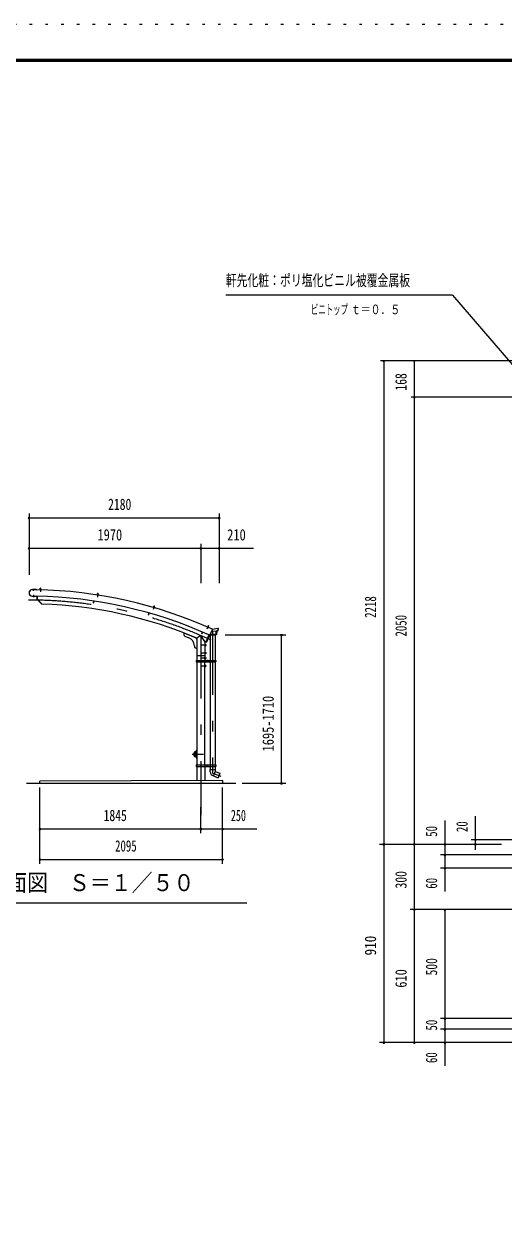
# Model space of a CAD drawing. Units: millimetres, scale not verified. Extents: x -25339 to 25345, y -10500 to 10500.
# Drawn here: x 9623 to 15122, y -3387 to 10500 of the extents above; entities that cross this region are included whole.
import ezdxf
from ezdxf.enums import TextEntityAlignment as Align

# ---------------------------------------------------------------- set-up
doc = ezdxf.new("R2010")
doc.units = ezdxf.units.MM
doc.header["$LTSCALE"] = 60
doc.linetypes.add('USER3', pattern=[24, 12, -5, 2, -5])
doc.linetypes.add('USER4', pattern=[3, 0.5, -2.5])
for name, color, linetype, lineweight in [('0-2_1-05BOLD', 7, 'Continuous', 18), ('0-3_1-25CENTER', 3, 'USER3', 18), ('0-4_1-45THIN', 4, 'Continuous', 18), ('0-5_1-55DIM', 3, 'Continuous', 18), ('0-A_2-52DIM', 3, 'Continuous', 18), ('0-C_F-F', 5, 'Continuous', 18), ('0-D_F-E_J_ADD', 5, 'USER4', 18)]:
    doc.layers.add(name, color=color, linetype=linetype, lineweight=lineweight)
doc.styles.add('ＭＳ ゴシック', font='')
doc.styles.get('ＭＳ ゴシック').set_extended_font_data('MS Gothic')

msp = doc.modelspace()

# ---------------------------------------------------------------- linework, layer by layer
at = {"layer": '0-2_1-05BOLD'}
for p, q in [((9806.06, 4019.86), (9806.27, 4028.01)), ((9812.27, 4027.85), (9806.27, 4028.01)), ((9812.06, 4019.7), (9812.27, 4027.85)), ((9715.65, 3938.15), (9762.34, 3937.22)), ((9715.66, 3938.65), (9762.35, 3937.72)), ((9717.17, 4014.24), (9763.86, 4013.3)), ((9763.87, 4013.8), (9717.18, 4014.74)), ((9762.35, 3937.71), (9762.34, 3937.22)), ((9763.87, 4013.8), (9763.85, 4012.7)), ((9769.15, 3937.58), (9768.52, 3906.27)), ((9824.86, 3847.62), (9768.52, 3906.27)), ((9772.35, 3937.52), (9771.75, 3907.53)), ((9830, 3846.89), (9771.75, 3907.53)), ((9802.67, 4014.95), (9815.17, 4014.62)), ((9803.11, 4013.44), (9803.06, 4011.84)), ((9804.16, 4019.91), (9813.95, 4019.65)), ((9806.15, 4019.36), (9806.04, 4014.86)), ((9811.93, 4019.2), (9811.81, 4014.71)), ((9813.95, 4019.65), (9814.81, 4019.12)), ((9814.65, 4013.13), (9814.61, 4011.53)), ((9814.81, 4019.12), (9814.69, 4014.63)), ((9815.17, 4014.62), (9815.13, 4013.12)), ((10459.61, 3955.64), (10459.38, 3954.16)), ((10459.38, 3954.16), (10471.72, 3952.22)), ((10459.85, 3954.08), (10459.6, 3952.5)), ((10459.6, 3952.5), (10471.01, 3950.71)), ((10459.61, 3955.64), (10471.96, 3953.7)), ((10460.78, 3960), (10460.08, 3955.56)), ((10461.72, 3960.37), (10460.78, 3960)), ((10463.63, 3959.56), (10462.93, 3955.12)), ((10463.59, 3960.07), (10464.86, 3968.13)), ((10470.78, 3967.19), (10464.86, 3968.13)), ((10469.33, 3958.66), (10468.64, 3954.22)), ((10469.52, 3959.14), (10470.78, 3967.19)), ((10471.25, 3952.29), (10471.01, 3950.71)), ((10471.96, 3953.7), (10471.72, 3952.22)), ((9827.17, 3849.84), (9824.86, 3847.62)), ((10416.42, 3883.22), (10413.15, 3861.46)), ((10413.15, 3861.46), (10416.32, 3860.99)), ((10419.58, 3882.74), (10416.32, 3860.99)), ((11103.47, 3812.4), (11103.05, 3810.96)), ((11103.05, 3810.96), (11115.05, 3807.45)), ((11103.51, 3810.83), (11103.06, 3809.29)), ((11103.06, 3809.29), (11114.14, 3806.05)), ((11106.18, 3816.82), (11115.58, 3814.07)), ((11107.96, 3815.77), (11106.7, 3811.46)), ((11108, 3816.29), (11110.28, 3824.11)), ((11111.53, 3824.79), (11110.28, 3824.11)), ((11116.04, 3822.43), (11110.28, 3824.11)), ((11115.37, 3823.67), (11111.53, 3824.79)), ((11113.51, 3814.15), (11112.24, 3809.84)), ((11113.76, 3814.61), (11116.04, 3822.43)), ((11114.6, 3807.59), (11114.14, 3806.05)), ((11116.28, 3813.34), (11115.02, 3809.03)), ((11116.04, 3822.43), (11115.37, 3823.67)), ((11115.58, 3814.07), (11116.28, 3813.34)), ((11051.34, 3746.13), (11045.31, 3724.98)), ((11045.31, 3724.98), (11048.39, 3724.1)), ((11054.42, 3745.26), (11048.39, 3724.1)), ((11453.56, 3517.89), (11603.56, 3457.25)), ((11453.56, 3517.89), (11453.56, 3499.02)), ((11466.07, 3480.48), (11511.04, 3462.29)), ((11648.11, 3486.67), (11603.56, 3457.25)), ((11692.67, 3418.49), (11648.11, 3486.67)), ((11663.38, 3528.6), (11654.68, 3508.39)), ((11654.68, 3508.39), (11657.62, 3507.13)), ((11666.32, 3527.34), (11657.62, 3507.13)), ((11745.69, 3490.79), (11711.69, 3411.8)), ((11723.43, 3586.06), (11722.79, 3584.59)), ((11722.79, 3584.59), (11733.36, 3579.95)), ((11723.6, 3587.62), (11723, 3586.25)), ((11723, 3586.25), (11734.45, 3581.23)), ((11723.6, 3587.62), (11735.05, 3582.6)), ((11725.84, 3591.55), (11724.03, 3587.43)), ((11726.84, 3591.66), (11725.84, 3591.55)), ((11728.49, 3590.39), (11726.68, 3586.27)), ((11728.58, 3590.89), (11731.86, 3598.36)), ((11733.18, 3598.87), (11731.86, 3598.36)), ((11737.35, 3595.95), (11731.86, 3598.36)), ((11733.77, 3588.07), (11731.97, 3583.95)), ((11736.84, 3597.26), (11733.18, 3598.87)), ((11734.01, 3581.42), (11733.36, 3579.95)), ((11734.08, 3588.48), (11737.35, 3595.95)), ((11735.05, 3582.6), (11734.45, 3581.23)), ((11737.35, 3595.95), (11736.84, 3597.26)), ((11739.14, 3495.79), (11744.65, 3493.42)), ((11746.19, 3495.59), (11750.32, 3492.37)), ((11748.79, 3496.48), (11751.11, 3494.67)), ((11815.11, 3494.67), (11751.11, 3494.67)), ((11817.93, 3500.67), (11754.26, 3500.67)), ((11755.61, 3492.37), (11755.61, 3202.67)), ((11781.05, 3558.68), (11756.32, 3503.99)), ((11771.23, 3536.97), (11829.33, 3540.95)), ((11810.62, 3492.37), (11810.62, 3202.67)), ((11824.11, 3501.67), (11815.11, 3494.67)), ((11823.22, 3540.53), (11817.93, 3500.67)), ((11829.33, 3540.95), (11824.11, 3501.67)), ((11839.37, 3543.64), (11829.33, 3540.95)), ((11841.44, 3541.82), (11831.41, 3539.13)), ((11841.5, 3559.67), (11839.37, 3543.64)), ((11843.51, 3557.37), (11841.44, 3541.82)), ((11848.11, 3559.67), (11841.5, 3559.67)), ((11850.41, 3557.37), (11843.51, 3557.37)), ((11848.11, 3559.67), (11848.11, 3569.67)), ((11850.41, 3557.37), (11850.41, 3569.67)), ((11573.56, 3369.58), (11573.56, 3362.86)), ((11586.07, 3344.32), (11603.56, 3337.25)), ((11603.56, 3457.25), (11603.56, 3202.67)), ((11692.67, 3418.49), (11692.67, 3202.67)), ((11694.66, 3387.17), (11692.67, 3387.17)), ((11694.66, 3366.17), (11692.67, 3366.17)), ((11694.66, 3387.17), (11694.66, 3366.17)), ((11700.76, 3386.49), (11694.66, 3386.49)), ((11700.76, 3381.58), (11694.66, 3381.58)), ((11700.76, 3371.76), (11694.66, 3371.76)), ((11700.76, 3366.86), (11694.66, 3366.86)), ((11701.66, 3384.92), (11700.76, 3386.49)), ((11595.87, 3202.67), (11818.31, 3202.67)), ((11595.87, 3194.67), (11601.96, 3194.67)), ((11601.96, 3202.67), (11601.96, 3186.67)), ((11603.56, 3256.67), (11692.67, 3256.67)), ((11694.66, 3297.17), (11692.67, 3297.17)), ((11694.66, 3216.17), (11692.67, 3216.17)), ((11694.26, 3202.67), (11694.26, 3186.67)), ((11700.76, 3291.58), (11694.66, 3291.58)), ((11700.76, 3281.76), (11694.66, 3281.76)), ((11700.76, 3276.86), (11694.66, 3276.86)), ((11700.76, 3236.49), (11694.66, 3236.49)), ((11700.76, 3231.58), (11694.66, 3231.58)), ((11700.76, 3221.76), (11694.66, 3221.76)), ((11700.76, 3216.85), (11694.66, 3216.85)), ((11701.66, 3278.42), (11700.76, 3276.86)), ((11701.66, 3234.92), (11700.76, 3236.49)), ((11701.66, 3218.42), (11700.76, 3216.85)), ((11701.66, 3294.92), (11701.66, 3278.42)), ((11701.66, 3218.42), (11701.66, 3234.92)), ((11719.14, 3197.56), (11724.14, 3200.44)), ((11724.14, 3200.44), (11729.14, 3197.56)), ((11729.14, 3197.56), (11729.14, 3191.78)), ((11754.01, 3202.67), (11754.01, 3186.67)), ((11812.22, 3202.67), (11812.22, 3186.67)), ((11812.22, 3194.67), (11818.31, 3194.67)), ((11818.31, 3202.67), (11818.31, 3186.67)), ((11603.56, 3186.67), (11603.56, 2002.67)), ((11692.67, 2002.67), (11692.67, 3186.67)), ((11694.66, 3126.17), (11692.67, 3126.17)), ((11700.76, 3146.49), (11694.66, 3146.49)), ((11700.76, 3141.58), (11694.66, 3141.58)), ((11700.76, 3131.76), (11694.66, 3131.76)), ((11701.66, 3144.92), (11700.76, 3146.49)), ((11701.66, 3128.42), (11701.66, 3144.92)), ((11724.14, 3188.9), (11729.14, 3191.78)), ((11755.61, 3186.67), (11755.61, 2002.67)), ((11810.62, 3186.67), (11810.62, 2002.67)), ((11600.11, 2157.67), (11603.56, 2157.67)), ((11600.11, 2091.67), (11603.56, 2091.67)), ((11595.87, 2002.67), (11595.87, 1986.67)), ((11595.87, 1994.67), (11601.96, 1994.67)), ((11595.87, 1986.67), (11818.31, 1986.67)), ((11601.96, 2002.67), (11601.96, 1986.67)), ((11603.56, 1986.67), (11603.56, 1823.27)), ((11692.67, 1986.67), (11692.67, 1823.69)), ((11694.26, 2002.67), (11694.26, 1986.67)), ((11719.14, 1997.56), (11719.14, 1991.78)), ((11719.14, 1991.78), (11724.14, 1988.9)), ((11724.14, 1988.9), (11729.14, 1991.78)), ((11729.14, 1997.56), (11729.14, 1991.78)), ((11754.01, 2002.67), (11754.01, 1986.67)), ((11754.11, 1949.76), (11812.12, 1949.76)), ((11755.87, 1923.97), (11754.11, 1949.76)), ((11755.61, 1986.67), (11755.61, 1949.76)), ((11810.62, 1986.67), (11810.62, 1949.76)), ((11812.11, 1949.76), (11810.62, 1927.76)), ((11812.22, 2002.67), (11812.22, 1986.67)), ((11812.22, 1994.67), (11818.31, 1994.67)), ((11898.11, 1824.67), (9803.11, 1814.67)), ((9803.11, 1794.67), (9803.11, 1814.67)), ((11810.62, 1927.76), (11791.8, 1876.08)), ((11792.09, 1875.98), (11848.19, 1855.56)), ((11898.11, 1824.67), (11898.11, 1794.67)), ((9648.11, 1794.67), (12048.11, 1794.67))]:
    msp.add_line(p, q, dxfattribs=at)
for points in [[(9812.27, 4027.85), (9811.3, 4028.87), (9807.3, 4028.98), (9806.27, 4028.01)], [(9802.67, 4014.95), (9802.63, 4013.45), (9815.13, 4013.12)], [(9804.16, 4019.91), (9803.27, 4019.43), (9803.15, 4014.94)], [(10461.72, 3960.37), (10471.4, 3958.85), (10472.18, 3958.21), (10471.48, 3953.77)], [(10470.78, 3967.19), (10469.95, 3968.34), (10466, 3968.96), (10464.86, 3968.13)], [(11103.47, 3812.4), (11115.47, 3808.89), (11115.05, 3807.45)], [(11106.18, 3816.82), (11105.19, 3816.58), (11103.93, 3812.27)], [(11739.14, 3495.79), (11703.56, 3413.12), (11709.06, 3410.75)], [(11726.84, 3591.66), (11735.82, 3587.72), (11736.42, 3586.91), (11734.61, 3582.79)], [(11831.41, 3539.13), (11826.27, 3500.44), (11815.9, 3492.37), (11750.32, 3492.37)], [(11850.41, 3569.67), (11841.51, 3569.67), (11779.24, 3554.67)], [(11701.66, 3384.92), (11701.66, 3368.42), (11700.76, 3366.86)], [(11595.87, 3202.67), (11595.87, 3186.67), (11818.31, 3186.67)], [(11694.66, 3297.17), (11694.66, 3276.17), (11692.67, 3276.17)], [(11694.66, 3216.17), (11694.66, 3237.17), (11692.67, 3237.17)], [(11701.66, 3294.92), (11700.76, 3296.49), (11694.66, 3296.49)], [(11719.14, 3197.56), (11719.14, 3191.78), (11724.14, 3188.9)], [(11694.66, 3126.17), (11694.66, 3147.17), (11692.67, 3147.17)], [(11701.66, 3128.42), (11700.76, 3126.86), (11694.66, 3126.86)], [(11595.87, 2002.67), (11818.31, 2002.67), (11818.31, 1986.67)], [(11719.14, 1997.56), (11724.14, 2000.44), (11729.14, 1997.56)], [(11810.62, 1927.76), (11867, 1907.24), (11848.19, 1855.56)]]:
    msp.add_lwpolyline(points, dxfattribs=at)
for centre, radius in [((11724.14, 3194.67), 6.25), ((11724.14, 3194.67), 4.9), ((11724.14, 1994.67), 6.25), ((11724.14, 1994.67), 4.9)]:
    msp.add_circle(centre, radius, dxfattribs=at)
for centre, radius, start, end in [((9716.41, 3976.45), 38.3, 88.854, 268.854), ((9716.41, 3976.45), 37.8, 88.854, 268.854), ((9671.46, -1106.02), 5044.55, 65.80466, 88.96758), ((9671.46, -1106.02), 5119.55, 65.66528, 88.9659), ((9804.66, 4017.58), 2.32, 49.93085, 88.46228), ((9808.83, 4011.28), 8.51, 68.63316, 108.29361), ((9813.32, 4017.35), 2.32, 88.46228, 127.00851), ((10461.92, 3957.99), 2.32, 42.54817, 81.07961), ((10465.24, 3951.2), 8.51, 61.25049, 100.91093), ((10470.48, 3956.65), 2.32, 81.07961, 119.62584), ((9671.46, -1106.02), 4955.45, 67.05199, 88.16658), ((11106.07, 3814.44), 2.32, 35.1655, 73.69695), ((11108.49, 3807.28), 8.51, 53.86781, 93.52827), ((11114.38, 3812.01), 2.32, 73.69695, 112.24318), ((11473.56, 3499.02), 20, 180, 247.98738), ((11726.44, 3589.31), 2.32, 27.78282, 66.31427), ((11727.91, 3581.9), 8.51, 46.48515, 86.1456), ((11734.37, 3585.83), 2.32, 66.31427, 104.8605), ((11742.65, 3510.17), 15, 245.66849, 335.66833), ((11743.86, 3491.58), 2, 336.71333, 66.71333), ((11473.56, 3369.58), 100, 0, 67.98738), ((11593.56, 3362.86), 20, 180, 247.98738), ((11603.56, 3457.25), 10, 157.98738, 270), ((9671.46, -1106.02), 4955.45, 65.78831, 65.92853), ((11697.88, 3384.03), 3.78, 319.57169, 0), ((11687.88, 3376.67), 13.78, 339.1357, 20.8643), ((11697.88, 3369.31), 3.78, 0, 40.43115), ((11709.85, 3412.59), 2, 246.71333, 336.71333), ((11697.88, 3294.03), 3.78, 319.57169, 0), ((11687.88, 3286.67), 13.78, 339.1357, 20.8643), ((11697.88, 3279.31), 3.78, 0, 40.43115), ((11697.88, 3234.03), 3.78, 319.56883, 0), ((11687.88, 3226.67), 13.78, 339.13568, 20.86429), ((11697.88, 3219.31), 3.78, 0, 40.4283), ((11697.88, 3144.03), 3.78, 319.56883, 0), ((11687.88, 3136.67), 13.78, 339.13568, 20.86429), ((11697.88, 3129.31), 3.78, 0, 40.4283), ((11600.11, 2124.67), 33, 90, 270), ((11600.11, 2124.67), 22.5, 81.18303, 278.81697), ((11598.97, 2124.67), 21.35, 77.56236, 282.43764), ((11598.97, 2124.67), 19.05, 76.03204, 283.96796), ((11810.75, 1927.72), 55, 183.90576, 250.16731)]:
    msp.add_arc(centre, radius, start, end, dxfattribs=at)
at = {"layer": '0-3_1-25CENTER'}
for p, q in [((9809.37, 4031.68), (9808.21, 3988.17)), ((9726.05, 4023.16), (9725.55, 3998.17)), ((9732.17, 3929.22), (9732.67, 3954.22)), ((10468.4, 3971.36), (10461.65, 3928.37)), ((11114.22, 3826.87), (11102, 3785.09)), ((11648.11, 3486.67), (11648.11, 1425.98)), ((11736.11, 3600.59), (11718.63, 3560.73)), ((11783.11, 3527.89), (11783.11, 1908.51)), ((11711.66, 3376.67), (11654.66, 3376.67)), ((11711.66, 3286.67), (11654.66, 3286.67)), ((11711.66, 3226.67), (11654.66, 3226.67)), ((11711.64, 3194.67), (11736.64, 3194.67)), ((11724.14, 3207.17), (11724.14, 3182.17)), ((11711.66, 3136.67), (11654.66, 3136.67)), ((11550.12, 2124.67), (11680.11, 2124.67)), ((11600.11, 2174.67), (11600.11, 2074.67)), ((11711.64, 1994.67), (11736.64, 1994.67)), ((11724.14, 2007.17), (11724.14, 1982.17)), ((11783.11, 1908.51), (11876.39, 1874.56))]:
    msp.add_line(p, q, dxfattribs=at)
msp.add_arc((9671.46, -1106.02), 5000, 65.24121, 90, dxfattribs=at)
at = {"layer": '0-4_1-45THIN'}
for p, q in [((9806.85, 4019.84), (9807.1, 4028.79)), ((9811.25, 4019.72), (9811.5, 4028.67)), ((10464.38, 3959.95), (10465.77, 3968.79)), ((10468.73, 3959.27), (10470.12, 3968.11)), ((11108.77, 3816.07), (11111.28, 3824.65)), ((11112.99, 3814.83), (11115.5, 3823.42)), ((11729.32, 3590.57), (11732.91, 3598.77)), ((11733.35, 3588.81), (11736.94, 3597))]:
    msp.add_line(p, q, dxfattribs=at)
at = {"layer": '0-5_1-55DIM'}
for p, q in [((9678.11, 4888.67), (9678.11, 4181.84)), ((11858.11, 4888.67), (11858.11, 4088.67)), ((9688.12, 4838.67), (9668.12, 4838.67)), ((9678.11, 4838.67), (11858.11, 4838.67)), ((11868.12, 4838.67), (11848.12, 4838.67)), ((9688.12, 4488.67), (9668.12, 4488.67)), ((9678.11, 4488.67), (11648.11, 4488.67)), ((11658.11, 4488.67), (11638.11, 4488.67)), ((11648.11, 4538.67), (11648.11, 4088.67)), ((11648.11, 4488.67), (11858.11, 4488.67)), ((11868.12, 4488.67), (11848.12, 4488.67)), ((11858.11, 4488.67), (12250.61, 4488.67)), ((11927.04, 3494.67), (12623.11, 3494.67)), ((12583.11, 3494.67), (12563.11, 3494.67)), ((12573.11, 1794.67), (12573.11, 3494.67)), ((9803.11, 869.67), (9803.11, 1744.67)), ((11898.11, 869.67), (11898.11, 1744.67)), ((12123.11, 1794.67), (12623.11, 1794.67)), ((12583.11, 1794.67), (12563.11, 1794.67)), ((11648.11, 1219.67), (11648.11, 1519.67)), ((9813.11, 1269.67), (9793.11, 1269.67)), ((9803.11, 1269.67), (11648.11, 1269.67)), ((11658.11, 1269.67), (11638.11, 1269.67)), ((11648.11, 1269.67), (11898.11, 1269.67)), ((11908.11, 1269.67), (11888.11, 1269.67)), ((11898.11, 1269.67), (12290.61, 1269.67)), ((9813.11, 919.67), (9793.11, 919.67)), ((9803.11, 919.67), (11898.11, 919.67)), ((11908.11, 919.67), (11888.11, 919.67)), ((9175.61, 419.67), (12175.61, 419.67))]:
    msp.add_line(p, q, dxfattribs=at)
for centre in [(9678.12, 4838.67), (11858.12, 4838.67), (9678.12, 4488.67), (11648.11, 4488.67), (11858.12, 4488.67), (12573.11, 3494.67), (12573.11, 1794.67), (9803.11, 1269.67), (11648.11, 1269.67), (11898.11, 1269.67), (9803.11, 919.67), (11898.11, 919.67)]:
    msp.add_arc(centre, 10, 180, 0, dxfattribs=at)
at = {"layer": '0-A_2-52DIM'}
for p, q in [((14534.04, 7389.93), (11934.05, 7389.93)), ((14534.04, 7389.93), (15222.18, 6592.25)), ((15279.79, 6639.93), (13709.04, 6639.93)), ((13756.54, 6639.93), (13736.54, 6639.93)), ((13746.54, 6639.93), (13746.54, -1180.07)), ((14106.55, 6639.93), (14086.55, 6639.93)), ((14096.55, -1180.07), (14096.55, 6639.93)), ((15527.42, 6219.93), (14059.05, 6219.93)), ((14106.55, 6219.93), (14086.55, 6219.93)), ((14796.55, 1027.83), (14796.55, 1414.93)), ((14446.55, 1364.93), (14446.55, 549.93)), ((15471.54, 1144.93), (14746.54, 1144.93)), ((14806.55, 1144.93), (14786.55, 1144.93)), ((13696.55, 1094.93), (15096.54, 1094.93)), ((13756.54, 1094.93), (13736.54, 1094.93)), ((14106.55, 1094.93), (14086.55, 1094.93)), ((14456.55, 1094.93), (14436.55, 1094.93)), ((14806.55, 1094.93), (14786.55, 1094.93)), ((15471.54, 969.93), (14396.54, 969.93)), ((14456.55, 969.93), (14436.55, 969.93)), ((15471.54, 819.93), (14396.54, 819.93)), ((14456.55, 819.93), (14436.55, 819.93)), ((18309.05, 344.93), (14046.54, 344.93)), ((14106.55, 344.93), (14086.55, 344.93)), ((14456.55, 344.93), (14436.55, 344.93)), ((14446.55, 344.93), (14446.55, -1450.07)), ((18309.05, -905.07), (14396.54, -905.07)), ((14456.55, -905.07), (14436.55, -905.07)), ((18309.05, -1030.07), (14396.54, -1030.07)), ((14456.55, -1030.07), (14436.55, -1030.07)), ((18309.05, -1180.07), (13696.55, -1180.07)), ((13756.55, -1180.07), (13736.55, -1180.07)), ((14106.55, -1180.07), (14086.55, -1180.07)), ((14456.55, -1180.07), (14436.55, -1180.07))]:
    msp.add_line(p, q, dxfattribs=at)
for centre in [(13746.54, 6639.93), (14096.55, 6639.93), (14096.55, 6219.93), (14796.55, 1144.93), (13746.54, 1094.93), (14096.55, 1094.93), (14446.55, 1094.93), (14796.55, 1094.93), (14446.55, 969.93), (14446.55, 819.93), (14096.55, 344.93), (14446.55, 344.93), (14446.55, -905.07), (14446.55, -1030.07), (13746.55, -1180.07), (14096.55, -1180.07), (14446.55, -1180.07)]:
    msp.add_arc(centre, 10, 180, 0, dxfattribs=at)
at = {"layer": '0-C_F-F'}
for p, q in [((-3854.54, 10100), (24845.46, 10100)), ((-3852.04, 10097.5), (24842.95, 10097.5)), ((-3849.54, 10095), (24840.45, 10095)), ((-3847.04, 10092.5), (24837.95, 10092.5)), ((-3844.54, 10090), (24835.46, 10090)), ((-3842.04, 10087.5), (24832.96, 10087.5)), ((-3839.54, 10085), (24830.45, 10085)), ((-3837.04, 10082.5), (24827.96, 10082.5)), ((-3834.54, 10080), (24825.45, 10080)), ((-3832.04, 10077.5), (24822.96, 10077.5)), ((-3829.54, 10075), (24820.45, 10075))]:
    msp.add_line(p, q, dxfattribs=at)
at = {"layer": '0-D_F-E_J_ADD'}
msp.add_lwpolyline([(-4354.54, -10500), (-4354.54, 10500), (25345.46, 10500)], dxfattribs=at)

# ---------------------------------------------------------------- texts
at = {"layer": '0-5_1-55DIM', "color": 7, "style": 'ＭＳ ゴシック'}
for s, height, width, p in [('2180', 130.2, 0.75, (10585.08, 4888.67)), ('1970', 130.2, 0.8, (10462.92, 4538.67)), ('210', 130.2, 0.8, (11950.46, 4538.67)), ('1845', 130.2, 0.75, (10533.39, 1319.67)), ('250', 130.2, 0.65, (11992.53, 1319.67)), ('2095', 130.2, 0.7, (10664.6, 969.67)), ('側面図\u3000Ｓ＝１／５０', 195.4, 0.9, (9175.61, 496.31))]:
    msp.add_text(s, height=height, dxfattribs=dict(at, width=width)).set_placement(p, align=Align.BOTTOM_LEFT)
at = {"layer": '0-5_1-55DIM', "color": 7, "style": 'ＭＳ ゴシック', "width": 0.8}
msp.add_text('1695-1710', height=130.2, rotation=90, dxfattribs=at).set_placement((12523.11, 2157.9), align=Align.BOTTOM_LEFT)
at = {"layer": '0-A_2-52DIM', "color": 7, "style": 'ＭＳ ゴシック'}
for s, height, width, p in [('軒先化粧：ポリ塩化ビニル被覆金属板', 130.2, 0.7, (11934.05, 7457.7)), ('ビニトップ ', 110.7, 0.55, (12909.04, 7139.93)), ('ｔ＝０．５', 110.7, 0.75, (13368.32, 7139.93))]:
    msp.add_text(s, height=height, dxfattribs=dict(at, width=width)).set_placement(p, align=Align.BOTTOM_LEFT)
for s, width, p in [('168', 0.75, (14046.55, 6297.07)), ('2218', 0.7, (13696.54, 3690.01)), ('2050', 0.7, (14046.55, 3475.27)), ('50', 0.7, (14396.54, 1178.21)), ('20', 0.7, (14746.54, 1232.61)), ('300', 0.75, (14046.55, 585.83)), ('60', 0.7, (14396.54, 582.81)), ('910', 0.85, (13696.55, -182.64)), ('500', 0.75, (14396.54, -412.51)), ('610', 0.8, (14046.55, -552.44)), ('50', 0.7, (14396.54, -1044.29)), ('60', 0.7, (14396.54, -1417.19))]:
    msp.add_text(s, height=130.2, rotation=90, dxfattribs=dict(at, width=width)).set_placement(p, align=Align.BOTTOM_LEFT)

doc.saveas('drawing.dxf')
